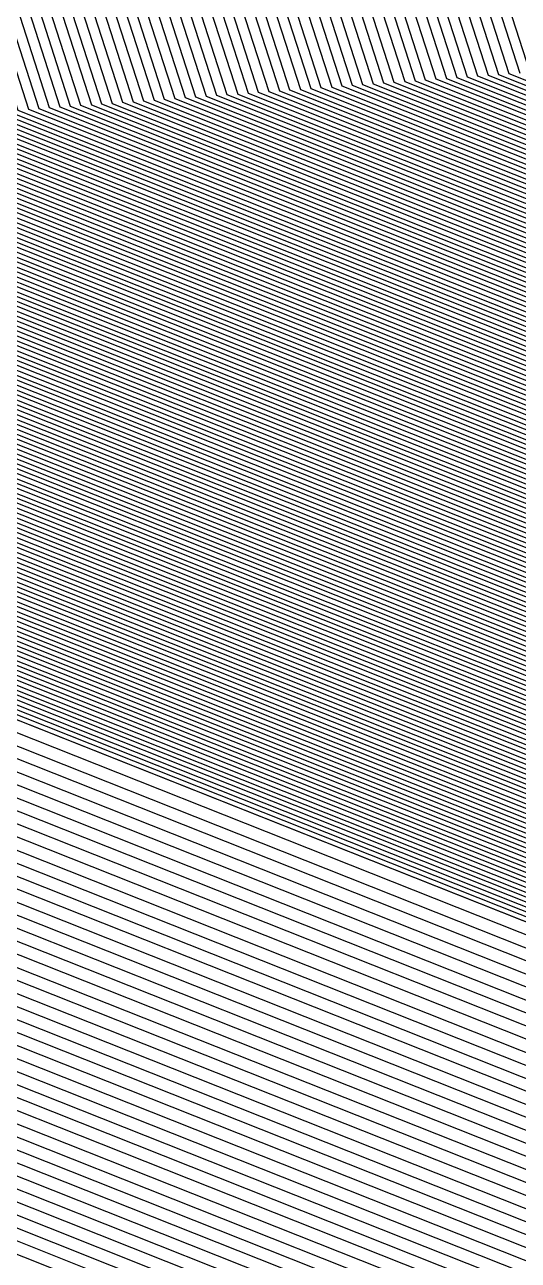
# Model space of a CAD drawing. Extents: x 7084 to 11035, y 13750 to 16729.
# Drawn here: x 8248.1 to 8299.4, y 14582.4 to 14710.9 of the extents above; entities that cross this region are included whole.
import ezdxf

# ---------------------------------------------------------------- set-up
doc = ezdxf.new("R2010")
doc.units = 0
doc.layers.add('Default', color=7, linetype='Continuous')

msp = doc.modelspace()

# ---------------------------------------------------------------- linework, layer by layer
at = {"layer": 'Default'}
for points in [[(8647.72, 14425.51), (8113.05, 14637.7), (8083.77, 14646.54), (7599.81, 14286.73), (7577.5, 14292.77), (7476.1, 14454.23), (7448.21, 14479.8), (7462.04, 14756.57), (7481.56, 14794.69), (7559.92, 14969.98), (7569.21, 14991.37), (7702.88, 15148.2), (7854.98, 15309.66), (7868.81, 15471.11), (7873.92, 15498.54), (7874.85, 15501.33), (7962.42, 15847.29), (7968.47, 15886.34), (7984.27, 15886.81), (8200.9, 16089.78)], [(7970.67, 15884.48), (7965.08, 15848.35), (7876.96, 15500.22), (7876.1, 15497.64), (7871.37, 15472.27), (7857.46, 15309.81), (7704.4, 15147.35), (7569.9, 14989.53), (7561.3, 14969.75), (7482.46, 14793.36), (7464.4, 14758.1), (7450.49, 14479.6), (7476.28, 14455.95), (7578.32, 14293.49), (7598.95, 14287.89), (8085.94, 14649.95), (8113.03, 14641.78), (8651.03, 14428.26)], [(7996.1, 15860.71), (7901.59, 15487.36), (7901.55, 15487.22), (7901.29, 15485.84), (7886.37, 15311.61), (7722.23, 15137.38), (7577.98, 14968.12), (7577.51, 14967.06), (7492.95, 14777.89), (7491.98, 14775.98), (7477.05, 14477.3), (7478.45, 14476.02), (7587.88, 14301.79), (7588.99, 14301.48), (8111.27, 14689.77), (8112.74, 14689.33), (8689.73, 14460.34)], [(8686.41, 14457.59), (8112.76, 14685.26), (8109.1, 14686.36), (7589.85, 14300.32), (7587.06, 14301.08), (7478.26, 14474.3), (7474.78, 14477.5), (7489.61, 14774.45), (7492.05, 14779.22), (7576.12, 14967.29), (7577.28, 14969.96), (7720.7, 15138.23), (7883.89, 15311.46), (7898.73, 15484.68), (7899.37, 15488.11), (7899.48, 15488.46), (7993.44, 15859.65)], [(7994.33, 15860), (7900.19, 15488.09), (7900.09, 15487.81), (7899.58, 15485.07), (7884.72, 15311.51), (7721.21, 15137.95), (7577.52, 14969.35), (7576.59, 14967.21), (7492.35, 14778.77), (7490.4, 14774.96), (7475.54, 14477.43), (7478.32, 14474.87), (7587.33, 14301.31), (7589.56, 14300.71), (8109.83, 14687.5), (8112.75, 14686.62), (8687.52, 14458.51)], [(8684.2, 14455.76), (8112.78, 14682.54), (8107.65, 14684.09), (7590.42, 14299.54), (7586.51, 14300.6), (7478.14, 14473.15), (7473.26, 14477.63), (7488.04, 14773.43), (7491.45, 14780.1), (7575.2, 14967.44), (7576.82, 14971.18), (7719.68, 15138.8), (7882.24, 15311.35), (7897.02, 15483.91), (7897.91, 15488.71), (7898.08, 15489.19), (7991.67, 15858.95)], [(7992.56, 15859.3), (7898.78, 15488.83), (7898.64, 15488.41), (7897.87, 15484.29), (7883.07, 15311.41), (7720.19, 15138.52), (7577.05, 14970.57), (7575.66, 14967.36), (7491.75, 14779.66), (7488.83, 14773.94), (7474.02, 14477.56), (7478.2, 14473.73), (7586.79, 14300.84), (7590.13, 14299.93), (8108.38, 14685.22), (8112.77, 14683.9), (8685.31, 14456.67)], [(7987.24, 15857.18), (7894.56, 15491.03), (7894.28, 15490.2), (7892.74, 15481.97), (7878.11, 15311.1), (7717.13, 15140.23), (7575.67, 14974.24), (7572.88, 14967.83), (7489.95, 14782.31), (7484.1, 14770.87), (7469.46, 14477.96), (7477.83, 14470.28), (7585.15, 14299.42), (7591.84, 14297.6), (8104.04, 14678.4), (8112.82, 14675.75), (8678.67, 14451.17)], [(7988.13, 15857.53), (7895.26, 15490.66), (7895, 15489.9), (7893.6, 15482.35), (7878.94, 15311.15), (7717.64, 15139.94), (7575.9, 14973.63), (7573.34, 14967.75), (7490.25, 14781.87), (7484.89, 14771.38), (7470.22, 14477.89), (7477.89, 14470.86), (7585.42, 14299.65), (7591.55, 14297.99), (8104.76, 14679.53), (8112.81, 14677.1), (8679.78, 14452.09)], [(7989.01, 15857.89), (7895.96, 15490.3), (7895.73, 15489.6), (7894.45, 15482.74), (7879.76, 15311.2), (7718.15, 15139.66), (7576.13, 14973.02), (7573.81, 14967.67), (7490.55, 14781.43), (7485.67, 14771.9), (7470.98, 14477.82), (7477.95, 14471.43), (7585.69, 14299.89), (7591.27, 14298.38), (8105.48, 14680.67), (8112.8, 14678.46), (8680.89, 14453.01)], [(8675.36, 14448.43), (8112.84, 14671.67), (8101.86, 14674.98), (7592.69, 14296.44), (7584.33, 14298.7), (7477.64, 14468.56), (7467.19, 14478.15), (7481.74, 14769.34), (7489.05, 14783.64), (7571.49, 14968.06), (7574.98, 14976.08), (7715.61, 15141.08), (7875.63, 15310.94), (7890.18, 15480.8), (7892.1, 15491.09), (7892.44, 15492.13), (7984.58, 15856.12)], [(7985.47, 15856.47), (7893.15, 15491.77), (7892.82, 15490.79), (7891.03, 15481.19), (7876.46, 15310.99), (7716.12, 15140.8), (7575.21, 14975.46), (7571.96, 14967.98), (7489.35, 14783.19), (7482.52, 14769.85), (7467.95, 14478.09), (7477.71, 14469.14), (7584.6, 14298.94), (7592.41, 14296.83), (8102.59, 14676.12), (8112.84, 14673.03), (8676.46, 14449.34)], [(7981.04, 15854.71), (7889.63, 15493.61), (7889.19, 15492.28), (7886.76, 15479.25), (7872.33, 15310.74), (7713.57, 15142.22), (7574.05, 14978.52), (7569.64, 14968.36), (7487.86, 14785.41), (7478.58, 14767.3), (7464.15, 14478.42), (7477.4, 14466.27), (7583.23, 14297.75), (7593.83, 14294.88), (8098.97, 14670.43), (8112.88, 14666.23), (8670.93, 14444.76)], [(8672.04, 14445.68), (8112.87, 14667.59), (8099.69, 14671.57), (7593.55, 14295.27), (7583.51, 14297.99), (7477.46, 14466.84), (7464.91, 14478.35), (7479.37, 14767.81), (7488.16, 14784.96), (7570.1, 14968.29), (7574.29, 14977.91), (7714.08, 15141.94), (7873.15, 15310.79), (7887.61, 15479.64), (7889.91, 15491.98), (7890.33, 15493.24), (7981.92, 15855.06)], [(8665.41, 14440.18), (8112.92, 14659.44), (8095.35, 14664.74), (7595.25, 14292.94), (7581.87, 14296.57), (7477.09, 14463.4), (7460.36, 14478.74), (7474.64, 14764.74), (7486.36, 14787.62), (7567.32, 14968.75), (7572.9, 14981.58), (7711.02, 15143.65), (7868.2, 15310.48), (7882.49, 15477.31), (7885.55, 15493.77), (7886.11, 15495.44), (7976.6, 15852.94)], [(7977.49, 15853.3), (7886.81, 15495.08), (7886.28, 15493.47), (7883.34, 15477.7), (7869.02, 15310.53), (7711.53, 15143.36), (7573.13, 14980.97), (7567.79, 14968.67), (7486.66, 14787.17), (7475.43, 14765.25), (7461.12, 14478.68), (7477.15, 14463.98), (7582.14, 14296.81), (7594.97, 14293.33), (8096.07, 14665.88), (8112.91, 14660.8), (8666.51, 14441.09)], [(7978.38, 15853.65), (7887.52, 15494.71), (7887.01, 15493.17), (7884.19, 15478.09), (7869.85, 15310.58), (7712.04, 15143.08), (7573.36, 14980.36), (7568.25, 14968.59), (7486.96, 14786.73), (7476.22, 14765.76), (7461.87, 14478.61), (7477.21, 14464.55), (7582.42, 14297.04), (7594.68, 14293.72), (8096.8, 14667.02), (8112.9, 14662.16), (8667.62, 14442.01)], [(7979.26, 15854), (7888.22, 15494.34), (7887.73, 15492.88), (7885.05, 15478.48), (7870.67, 15310.63), (7712.55, 15142.79), (7573.59, 14979.75), (7568.71, 14968.52), (7487.26, 14786.29), (7477.01, 14766.28), (7462.63, 14478.55), (7477.27, 14465.12), (7582.69, 14297.28), (7594.4, 14294.11), (8097.52, 14668.15), (8112.89, 14663.52), (8668.72, 14442.93)], [(7973.95, 15851.88), (7884, 15496.55), (7883.37, 15494.66), (7879.92, 15476.15), (7865.72, 15310.32), (7709.5, 15144.5), (7572.21, 14983.42), (7565.94, 14968.98), (7485.46, 14788.94), (7472.28, 14763.21), (7458.08, 14478.94), (7476.9, 14461.68), (7581.05, 14295.86), (7596.11, 14291.78), (8093.18, 14661.33), (8112.94, 14655.37), (8662.09, 14437.43)], [(7974.83, 15852.24), (7884.7, 15496.18), (7884.1, 15494.37), (7880.78, 15476.54), (7866.54, 15310.38), (7710, 15144.22), (7572.44, 14982.8), (7566.4, 14968.9), (7485.76, 14788.5), (7473.07, 14763.72), (7458.84, 14478.88), (7476.96, 14462.25), (7581.32, 14296.09), (7595.82, 14292.17), (8093.9, 14662.47), (8112.93, 14656.72), (8663.19, 14438.34)], [(8664.3, 14439.26), (8112.93, 14658.08), (8094.63, 14663.6), (7595.54, 14292.55), (7581.6, 14296.33), (7477.02, 14462.83), (7459.6, 14478.81), (7473.86, 14764.23), (7486.06, 14788.06), (7566.86, 14968.83), (7572.67, 14982.19), (7710.51, 15143.93), (7867.37, 15310.43), (7881.63, 15476.92), (7884.83, 15494.07), (7885.41, 15495.81), (7975.72, 15852.59)], [(8659.88, 14435.59), (8112.96, 14652.65), (8091.73, 14659.05), (7596.68, 14291), (7580.5, 14295.38), (7476.78, 14460.53), (7456.56, 14479.07), (7470.71, 14762.19), (7484.86, 14789.83), (7565.01, 14969.13), (7571.75, 14984.64), (7708.48, 15145.07), (7864.07, 15310.22), (7878.21, 15475.37), (7881.92, 15495.26), (7882.59, 15497.28), (7972.17, 15851.18)], [(7966.85, 15849.06), (7878.37, 15499.49), (7877.55, 15497.05), (7873.08, 15473.05), (7859.11, 15309.91), (7705.42, 15146.78), (7570.36, 14988.31), (7562.23, 14969.6), (7483.06, 14792.48), (7465.98, 14759.12), (7452.01, 14479.47), (7476.41, 14457.09), (7578.86, 14293.96), (7598.38, 14288.67), (8087.39, 14652.22), (8113.01, 14644.5), (8653.24, 14430.09)], [(7968.63, 15849.76), (7879.78, 15498.75), (7879.01, 15496.45), (7874.79, 15473.82), (7860.76, 15310.02), (7706.44, 15146.21), (7570.82, 14987.09), (7563.16, 14969.44), (7483.66, 14791.6), (7467.55, 14760.14), (7453.53, 14479.34), (7476.53, 14458.24), (7579.41, 14294.43), (7597.81, 14289.45), (8088.84, 14654.5), (8112.99, 14647.21), (8655.46, 14431.93)], [(7969.51, 15850.12), (7880.48, 15498.38), (7879.74, 15496.15), (7875.65, 15474.21), (7861.59, 15310.07), (7706.95, 15145.93), (7571.06, 14986.47), (7563.62, 14969.36), (7483.96, 14791.15), (7468.34, 14760.66), (7454.28, 14479.27), (7476.59, 14458.81), (7579.68, 14294.67), (7597.53, 14289.84), (8089.56, 14655.64), (8112.98, 14648.57), (8656.56, 14432.84)], [(7964.2, 15848), (7876.26, 15500.59), (7875.37, 15497.94), (7870.52, 15471.88), (7856.63, 15309.76), (7703.89, 15147.63), (7569.67, 14990.14), (7560.84, 14969.83), (7482.16, 14793.81), (7463.62, 14757.59), (7449.73, 14479.66), (7476.22, 14455.37), (7578.05, 14293.25), (7599.24, 14287.51), (8085.22, 14648.81), (8113.03, 14640.42), (8649.93, 14427.34)], [(7965.97, 15848.7), (7877.66, 15499.86), (7876.83, 15497.34), (7872.23, 15472.66), (7858.28, 15309.86), (7704.91, 15147.07), (7570.13, 14988.92), (7561.77, 14969.67), (7482.76, 14792.92), (7465.19, 14758.61), (7451.25, 14479.53), (7476.34, 14456.52), (7578.59, 14293.72), (7598.67, 14288.28), (8086.67, 14651.09), (8113.02, 14643.14), (8652.14, 14429.18)], [(7961.54, 15846.94), (7874.15, 15501.69), (7873.19, 15498.83), (7867.95, 15470.72), (7854.15, 15309.6), (7702.37, 15148.49), (7568.98, 14991.98), (7559.45, 14970.06), (7481.26, 14795.13), (7461.25, 14756.06), (7447.45, 14479.86), (7476.03, 14453.65), (7577.23, 14292.54), (7600.09, 14286.34), (8083.05, 14645.4), (8113.06, 14636.34), (8646.61, 14424.59)], [(7963.31, 15847.65), (7875.55, 15500.96), (7874.65, 15498.24), (7869.66, 15471.49), (7855.81, 15309.71), (7703.39, 15147.92), (7569.44, 14990.75), (7560.38, 14969.9), (7481.86, 14794.25), (7462.83, 14757.08), (7448.97, 14479.73), (7476.16, 14454.8), (7577.77, 14293.01), (7599.52, 14287.12), (8084.5, 14647.67), (8113.04, 14639.06), (8648.82, 14426.43)], [(8691.22, 14463.49), (8114.89, 14692.21), (8114.78, 14692.57), (8114.98, 14693.27), (8114.9, 14694.03), (7891.33, 15310.59), (7891.38, 15311.17), (8328.59, 15539.89), (8394.16, 15535.97), (8394.49, 15536.64), (8572.81, 15564.07)], [(8690.13, 14465.45), (8118.15, 14692.45), (8117.86, 14693.34), (8118.38, 14695.1), (8118.18, 14696.99), (7896.29, 15308.91), (7896.41, 15310.35), (8330.32, 15537.35), (8395.41, 15533.46), (8396.21, 15535.12), (8573.19, 15562.35)], [(8573.31, 15561.78), (8396.78, 15534.62), (8395.82, 15532.62), (8330.9, 15536.5), (7898.08, 15310.07), (7897.95, 15308.35), (8119.27, 14697.98), (8119.51, 14695.7), (8118.89, 14693.6), (8119.24, 14692.53), (8689.77, 14466.11)], [(8689.41, 14466.76), (8120.32, 14692.61), (8119.92, 14693.86), (8120.65, 14696.31), (8120.37, 14698.97), (7899.6, 15307.79), (7899.76, 15309.8), (8331.48, 15535.65), (8396.23, 15531.78), (8397.36, 15534.11), (8573.44, 15561.2)], [(8689.05, 14467.42), (8121.41, 14692.69), (8120.95, 14694.12), (8121.78, 14696.92), (8121.46, 14699.96), (7901.25, 15307.23), (7901.44, 15309.52), (8332.06, 15534.8), (8396.65, 15530.94), (8397.93, 15533.61), (8573.56, 15560.63)], [(8687.96, 14469.38), (8124.67, 14692.94), (8124.04, 14694.9), (8125.18, 14698.75), (8124.73, 14702.92), (7906.21, 15305.54), (7906.47, 15308.7), (8333.79, 15532.26), (8397.89, 15528.43), (8399.66, 15532.09), (8573.94, 15558.9)], [(8574.07, 15558.33), (8400.23, 15531.59), (8398.3, 15527.59), (8334.37, 15531.41), (7908.14, 15308.43), (7907.87, 15304.98), (8125.83, 14703.91), (8126.31, 14699.36), (8125.07, 14695.15), (8125.76, 14693.02), (8687.6, 14470.04)], [(8687.24, 14470.69), (8126.84, 14693.1), (8126.1, 14695.41), (8127.44, 14699.97), (8126.92, 14704.9), (7909.52, 15304.42), (7909.82, 15308.16), (8334.95, 15530.56), (8398.71, 15526.75), (8400.81, 15531.08), (8574.2, 15557.76)], [(8686.88, 14471.35), (8127.93, 14693.18), (8127.13, 14695.67), (8128.57, 14700.58), (8128.01, 14705.88), (7911.18, 15303.86), (7911.5, 15307.88), (8335.53, 15529.71), (8399.13, 15525.91), (8401.38, 15530.57), (8574.32, 15557.18)], [(8688.33, 14468.73), (8123.58, 14692.86), (8123.01, 14694.64), (8124.04, 14698.14), (8123.64, 14701.93), (7904.56, 15306.1), (7904.79, 15308.98), (8333.21, 15533.11), (8397.47, 15529.27), (8399.08, 15532.6)], [(8686.16, 14472.66), (8130.1, 14693.34), (8129.18, 14696.19), (8130.84, 14701.79), (8130.19, 14707.86), (7914.48, 15302.74), (7914.85, 15307.33), (8336.68, 15528.01), (8399.95, 15524.23), (8402.53, 15529.56)], [(8685.79, 14473.31), (8131.19, 14693.42), (8130.21, 14696.45), (8131.97, 14702.4), (8131.29, 14708.85), (7916.14, 15302.18), (7916.53, 15307.06), (8337.26, 15527.17), (8400.37, 15523.39), (8403.1, 15529.06)], [(8686.52, 14472), (8129.02, 14693.26), (8128.15, 14695.93), (8129.71, 14701.19), (8129.1, 14706.87), (7912.83, 15303.3), (7913.17, 15307.61), (8336.11, 15528.86), (8399.54, 15525.07)], [(8685.43, 14473.97), (8132.28, 14693.5), (8131.24, 14696.71), (8133.1, 14703.01), (8132.38, 14709.84), (7917.79, 15301.62), (7918.21, 15306.79), (8337.84, 15526.32), (8400.78, 15522.56), (8403.68, 15528.55)], [(8685.07, 14474.62), (8133.36, 14693.58), (8132.27, 14696.96), (8134.23, 14703.62), (8133.47, 14710.83), (7919.45, 15301.06), (7919.88, 15306.51), (8338.42, 15525.47), (8401.2, 15521.72), (8404.25, 15528.05)], [(8684.71, 14475.28), (8134.45, 14693.66), (8133.3, 14697.22), (8135.37, 14704.23), (8134.56, 14711.81), (7921.1, 15300.49), (7921.56, 15306.24), (8339, 15524.62), (8401.61, 15520.88), (8404.83, 15527.54)], [(8684.35, 14475.94), (8135.53, 14693.74), (8134.33, 14697.48), (8136.5, 14704.84), (8135.66, 14712.8), (7922.75, 15299.93), (7923.24, 15305.97), (8339.58, 15523.77), (8402.02, 15520.04)], [(8683.99, 14476.59), (8136.62, 14693.82), (8135.36, 14697.74), (8137.63, 14705.45), (8136.75, 14713.79), (7924.41, 15299.37), (7924.91, 15305.69), (8340.15, 15522.92), (8402.44, 15519.2)], [(8683.62, 14477.25), (8137.71, 14693.9), (8136.39, 14698), (8138.76, 14706.06), (8137.84, 14714.78), (7926.06, 15298.81), (7926.59, 15305.42), (8340.73, 15522.08), (8402.85, 15518.36)], [(8403.26, 15517.52), (8341.31, 15521.23), (7928.27, 15305.14), (7927.72, 15298.25), (8138.93, 14715.77), (8139.9, 14706.67), (8137.42, 14698.26), (8138.79, 14693.98), (8683.26, 14477.9)], [(8682.9, 14478.56), (8139.88, 14694.07), (8138.44, 14698.52), (8141.03, 14707.28), (8140.02, 14716.75), (7929.37, 15297.69), (7929.94, 15304.87), (8341.89, 15520.38), (8403.68, 15516.69)], [(8682.54, 14479.21), (8140.97, 14694.15), (8139.47, 14698.78), (8142.16, 14707.89), (8141.12, 14717.74), (7931.02, 15297.13), (7931.62, 15304.6), (8342.47, 15519.53), (8404.09, 15515.85)], [(8682.18, 14479.87), (8142.05, 14694.23), (8140.5, 14699.03), (8143.29, 14708.49), (8142.21, 14718.73), (7932.68, 15296.57), (7933.3, 15304.32), (8343.05, 15518.68), (8404.5, 15515.01)], [(8681.82, 14480.52), (8143.14, 14694.31), (8141.53, 14699.29), (8144.43, 14709.1), (8143.3, 14719.72), (7934.33, 15296.01), (7934.97, 15304.05), (8343.63, 15517.83), (8404.92, 15514.17)], [(8681.09, 14481.83), (8145.31, 14694.47), (8143.59, 14699.81), (8146.69, 14710.32), (8145.48, 14721.7), (7937.64, 15294.88), (7938.33, 15303.5), (8344.78, 15516.14), (8405.74, 15512.49)], [(8680.73, 14482.49), (8146.4, 14694.55), (8144.62, 14700.07), (8147.82, 14710.93), (8146.58, 14722.68), (7939.29, 15294.32), (7940, 15303.23), (8345.36, 15515.29), (8406.16, 15511.65)], [(8406.57, 15510.81), (8345.94, 15514.44), (7941.68, 15302.95), (7940.95, 15293.76), (8147.67, 14723.67), (8148.96, 14711.54), (8145.65, 14700.33), (8147.48, 14694.63), (8680.37, 14483.14)], [(8406.99, 15509.98), (8346.52, 15513.59), (7943.36, 15302.68), (7942.6, 15293.2), (8148.76, 14724.66), (8150.09, 14712.15), (8146.68, 14700.59), (8148.57, 14694.71), (8680.01, 14483.8)], [(8679.65, 14484.45), (8149.66, 14694.79), (8147.7, 14700.84), (8151.22, 14712.76), (8149.85, 14725.65), (7944.25, 15292.64), (7945.04, 15302.41), (8347.1, 15512.74), (8407.4, 15509.14)], [(8679.28, 14485.11), (8150.74, 14694.87), (8148.73, 14701.1), (8152.35, 14713.37), (8150.95, 14726.64), (7945.91, 15292.08), (7946.71, 15302.13), (8347.67, 15511.89), (8407.81, 15508.3)], [(8408.23, 15507.46), (8348.25, 15511.04), (7948.39, 15301.86), (7947.56, 15291.52), (8152.04, 14727.62), (8153.48, 14713.98), (8149.76, 14701.36), (8151.83, 14694.95), (8678.92, 14485.76)], [(8678.2, 14487.08), (8154, 14695.11), (8151.82, 14701.88), (8155.75, 14715.19), (8154.22, 14729.6), (7950.87, 15290.4), (7951.74, 15301.31), (8349.41, 15509.35), (8409.05, 15505.78)], [(8677.84, 14487.73), (8155.09, 14695.19), (8152.85, 14702.14), (8156.88, 14715.8), (8155.31, 14730.59), (7952.52, 15289.84), (7953.42, 15301.04), (8349.99, 15508.5), (8409.47, 15504.94)], [(8677.48, 14488.39), (8156.18, 14695.27), (8153.88, 14702.4), (8158.01, 14716.41), (8156.41, 14731.58), (7954.18, 15289.27), (7955.1, 15300.76), (8350.57, 15507.65), (8409.88, 15504.11)], [(8677.11, 14489.04), (8157.26, 14695.35), (8154.91, 14702.66), (8159.15, 14717.02), (8157.5, 14732.56), (7955.83, 15288.71), (7956.77, 15300.49), (8351.14, 15506.8), (8410.29, 15503.27)], [(8676.39, 14490.35), (8159.44, 14695.52), (8156.97, 14703.17), (8161.41, 14718.24), (8159.68, 14734.54), (7959.14, 15287.59), (7960.13, 15299.94), (8352.3, 15505.11), (8411.12, 15501.59)], [(8676.03, 14491.01), (8160.52, 14695.6), (8157.99, 14703.43), (8162.54, 14718.85), (8160.77, 14735.53), (7960.79, 15287.03), (7961.8, 15299.67), (8352.88, 15504.26), (8411.53, 15500.75)], [(8675.67, 14491.66), (8161.61, 14695.68), (8159.02, 14703.69), (8163.68, 14719.46), (8161.87, 14736.52), (7962.45, 15286.47), (7963.48, 15299.39), (8353.46, 15503.41), (8411.95, 15499.91)], [(8412.36, 15499.07), (8354.04, 15502.56), (7965.16, 15299.12), (7964.1, 15285.91), (8162.96, 14737.51), (8164.81, 14720.07), (8160.05, 14703.95), (8162.69, 14695.76), (8675.31, 14492.32)], [(8674.94, 14492.97), (8163.78, 14695.84), (8161.08, 14704.21), (8165.94, 14720.68), (8164.05, 14738.49), (7965.75, 15285.35), (7966.83, 15298.85), (8354.61, 15501.71), (8412.78, 15498.24)], [(8674.58, 14493.63), (8164.87, 14695.92), (8162.11, 14704.47), (8167.07, 14721.28), (8165.14, 14739.48), (7967.41, 15284.79), (7968.51, 15298.57), (8355.19, 15500.86), (8413.19, 15497.4)], [(8413.6, 15496.56), (8355.77, 15500.01), (7970.19, 15298.3), (7969.06, 15284.23), (8166.24, 14740.47), (8168.21, 14721.89), (8163.14, 14704.72), (8165.95, 14696), (8674.22, 14494.28)], [(8673.86, 14494.94), (8167.04, 14696.08), (8164.17, 14704.98), (8169.34, 14722.5), (8167.33, 14741.46), (7970.72, 15283.66), (7971.87, 15298.02), (8356.35, 15499.17), (8414.02, 15495.72)], [(8673.5, 14495.59), (8168.13, 14696.16), (8165.2, 14705.24), (8170.47, 14723.11), (8168.42, 14742.45), (7972.37, 15283.1), (7973.54, 15297.75), (8356.93, 15498.32), (8414.43, 15494.88)], [(8673.14, 14496.25), (8169.21, 14696.24), (8166.23, 14705.5), (8171.6, 14723.72), (8169.51, 14743.43), (7974.02, 15282.54), (7975.22, 15297.48), (8357.51, 15497.47), (8414.84, 15494.04)], [(7880.46, 15495.86), (7876.5, 15474.6), (7862.41, 15310.12), (7707.46, 15145.64), (7571.29, 14985.86), (7564.08, 14969.29), (7484.26, 14790.71), (7469.13, 14761.17), (7455.04, 14479.2), (7476.65, 14459.39), (7579.96, 14294.91), (7597.25, 14290.22), (8090.28, 14656.78), (8112.98, 14649.93), (8657.67, 14433.76)], [(8672.77, 14496.9), (8170.3, 14696.32), (8167.25, 14705.76), (8172.73, 14724.33), (8170.6, 14744.42), (7975.68, 15281.98), (7976.9, 15297.2), (8358.08, 15496.62), (8415.26, 15493.2)], [(8415.67, 15492.36), (8358.66, 15495.77), (7978.57, 15296.93), (7977.33, 15281.42), (8171.7, 14745.41), (8173.87, 14724.94), (8168.28, 14706.02), (8171.39, 14696.4), (8672.41, 14497.56)], [(8672.05, 14498.22), (8172.47, 14696.48), (8169.31, 14706.28), (8175, 14725.55), (8172.79, 14746.4), (7978.99, 15280.86), (7980.25, 15296.66), (8359.24, 15494.92), (8416.08, 15491.53)], [(8671.33, 14499.53), (8174.64, 14696.64), (8171.37, 14706.79), (8177.26, 14726.77), (8174.97, 14748.38), (7982.29, 15279.74), (7983.6, 15296.11), (8360.4, 15493.23), (8416.91, 15489.85)], [(8670.97, 14500.18), (8175.73, 14696.72), (8172.4, 14707.05), (8178.4, 14727.38), (8176.06, 14749.36), (7983.95, 15279.18), (7985.28, 15295.83), (8360.98, 15492.38), (8417.33, 15489.01)], [(8417.74, 15488.17), (8361.55, 15491.53), (7986.96, 15295.56), (7985.6, 15278.62), (8177.16, 14750.35), (8179.53, 14727.98), (8173.43, 14707.31), (8176.82, 14696.81), (8670.6, 14500.84)], [(8670.24, 14501.49), (8177.9, 14696.89), (8174.46, 14707.57), (8180.66, 14728.59), (8178.25, 14751.34), (7987.26, 15278.05), (7988.63, 15295.29), (8362.13, 15490.68), (8418.15, 15487.33)], [(8669.88, 14502.15), (8178.99, 14696.97), (8175.49, 14707.83), (8181.79, 14729.2), (8179.34, 14752.33), (7988.91, 15277.49), (7990.31, 15295.01), (8362.71, 15489.83), (8418.57, 15486.49)], [(8669.52, 14502.8), (8180.08, 14697.05), (8176.52, 14708.09), (8182.93, 14729.81), (8180.43, 14753.32), (7990.56, 15276.93), (7991.99, 15294.74), (8363.29, 15488.98), (8418.98, 15485.66)], [(8669.16, 14503.46), (8181.16, 14697.13), (8177.54, 14708.35), (8184.06, 14730.42), (8181.53, 14754.3), (7992.22, 15276.37), (7993.66, 15294.47), (8363.87, 15488.14), (8419.39, 15484.82)], [(8668.8, 14504.11), (8182.25, 14697.21), (8178.57, 14708.6), (8185.19, 14731.03), (8182.62, 14755.29), (7993.87, 15275.81), (7995.34, 15294.19), (8364.45, 15487.29)], [(8420.22, 15483.14), (8365.02, 15486.44), (7997.02, 15293.92), (7995.52, 15275.25), (8183.71, 14756.28), (8186.32, 14731.64), (8179.6, 14708.86), (8183.34, 14697.29), (8668.43, 14504.77)], [(8668.07, 14505.42), (8184.42, 14697.37), (8180.63, 14709.12), (8187.46, 14732.25), (8184.8, 14757.27), (7997.18, 15274.69), (7998.7, 15293.64), (8365.6, 15485.59), (8420.63, 15482.3)], [(8421.05, 15481.46), (8366.18, 15484.74), (8000.37, 15293.37), (7998.83, 15274.13), (8185.89, 14758.26), (8188.59, 14732.86), (8181.66, 14709.38), (8185.51, 14697.45), (8667.71, 14506.08)], [(8667.35, 14506.73), (8186.6, 14697.53), (8182.69, 14709.64), (8189.72, 14733.47), (8186.99, 14759.25), (8000.49, 15273.57), (8002.05, 15293.1), (8366.76, 15483.89), (8421.46, 15480.62)], [(8666.99, 14507.39), (8187.68, 14697.61), (8183.72, 14709.9), (8190.85, 14734.07), (8188.08, 14760.23), (8002.14, 15273.01), (8003.73, 15292.82), (8367.34, 15483.04), (8421.87, 15479.79)], [(8422.29, 15478.95), (8367.92, 15482.2), (8005.4, 15292.55), (8003.79, 15272.44), (8189.17, 14761.22), (8191.98, 14734.68), (8184.75, 14710.16), (8188.77, 14697.69), (8666.63, 14508.04)], [(8666.26, 14508.7), (8189.85, 14697.77), (8185.78, 14710.42), (8193.12, 14735.29), (8190.26, 14762.21), (8005.45, 15271.88), (8007.08, 15292.28), (8368.49, 15481.35)], [(8665.54, 14510.01), (8192.03, 14697.93), (8187.83, 14710.93), (8195.38, 14736.51), (8192.45, 14764.19), (8008.76, 15270.76), (8010.43, 15291.73), (8369.65, 15479.65), (8423.53, 15476.43)], [(8665.18, 14510.67), (8193.11, 14698.01), (8188.86, 14711.19), (8196.51, 14737.12), (8193.54, 14765.17), (8010.41, 15270.2), (8012.11, 15291.45), (8370.23, 15478.8), (8423.94, 15475.59)], [(8664.46, 14511.98), (8195.29, 14698.18), (8190.92, 14711.71), (8198.78, 14738.34), (8195.72, 14767.15), (8013.72, 15269.08), (8015.46, 15290.91), (8371.39, 15477.11), (8424.77, 15473.91)], [(8425.6, 15472.24), (8372.54, 15475.41), (8018.82, 15290.36), (8017.03, 15267.96), (8197.91, 14769.13), (8201.04, 14739.56), (8192.98, 14712.23), (8197.46, 14698.34), (8663.73, 14513.29)], [(8663.37, 14513.94), (8198.55, 14698.42), (8194.01, 14712.48), (8202.18, 14740.17), (8199, 14770.11), (8018.68, 15267.4), (8020.49, 15290.08), (8373.12, 15474.56), (8426.01, 15471.4)], [(8663.01, 14514.6), (8199.63, 14698.5), (8195.04, 14712.74), (8203.31, 14740.77), (8200.09, 14771.1), (8020.33, 15266.83), (8022.17, 15289.81), (8373.7, 15473.71), (8426.42, 15470.56)], [(8662.65, 14515.25), (8200.72, 14698.58), (8196.07, 14713), (8204.44, 14741.38), (8201.18, 14772.09), (8021.99, 15266.27), (8023.85, 15289.54), (8374.28, 15472.86), (8426.84, 15469.72)], [(8662.29, 14515.91), (8201.8, 14698.66), (8197.09, 14713.26), (8205.57, 14741.99), (8202.28, 14773.08), (8023.64, 15265.71), (8025.52, 15289.26), (8374.86, 15472.01), (8427.25, 15468.88)], [(8661.92, 14516.56), (8202.89, 14698.74), (8198.12, 14713.52), (8206.71, 14742.6), (8203.37, 14774.07), (8025.29, 15265.15), (8027.2, 15288.99), (8375.43, 15471.17), (8427.66, 15468.04)], [(8661.2, 14517.87), (8205.06, 14698.9), (8200.18, 14714.04), (8208.97, 14743.82), (8205.55, 14776.04), (8028.6, 15264.03), (8030.56, 15288.44), (8376.59, 15469.47), (8428.49, 15466.37)], [(8660.84, 14518.53), (8206.15, 14698.98), (8201.21, 14714.29), (8210.1, 14744.43), (8206.64, 14777.03), (8030.26, 15263.47), (8032.23, 15288.17), (8377.17, 15468.62), (8428.91, 15465.53)], [(8660.12, 14519.84), (8208.32, 14699.14), (8203.27, 14714.81), (8212.37, 14745.65), (8208.83, 14779.01), (8033.56, 15262.35), (8035.59, 15287.62), (8378.33, 15466.92), (8429.73, 15463.85)], [(8430.15, 15463.01), (8378.9, 15466.08), (8037.26, 15287.35), (8035.22, 15261.79), (8209.92, 14780), (8213.5, 14746.26), (8204.3, 14715.07), (8209.41, 14699.22), (8659.75, 14520.49)], [(8659.39, 14521.15), (8210.5, 14699.3), (8205.33, 14715.33), (8214.63, 14746.86), (8211.01, 14780.98), (8036.87, 15261.22), (8038.94, 15287.07), (8379.48, 15465.23), (8430.56, 15462.17)], [(8659.03, 14521.81), (8211.58, 14699.38), (8206.36, 14715.59), (8215.76, 14747.47), (8212.11, 14781.97), (8038.53, 15260.66), (8040.62, 15286.8), (8380.06, 15464.38), (8430.97, 15461.34)], [(8431.39, 15460.5), (8380.64, 15463.53), (8042.29, 15286.53), (8040.18, 15260.1), (8213.2, 14782.96), (8216.9, 14748.08), (8207.38, 14715.85), (8212.67, 14699.46), (8658.67, 14522.46)], [(8658.31, 14523.12), (8213.76, 14699.55), (8208.41, 14716.11), (8218.03, 14748.69), (8214.29, 14783.95), (8041.83, 15259.54), (8043.97, 15286.25), (8381.22, 15462.68), (8431.8, 15459.66)], [(8657.58, 14524.43), (8215.93, 14699.71), (8210.47, 14716.62), (8220.29, 14749.91), (8216.47, 14785.93), (8045.14, 15258.42), (8047.32, 15285.7), (8382.37, 15460.98), (8432.63, 15457.98)], [(8657.22, 14525.08), (8217.01, 14699.79), (8211.5, 14716.88), (8221.43, 14750.52), (8217.57, 14786.91), (8046.8, 15257.86), (8049, 15285.43), (8382.95, 15460.14), (8433.04, 15457.14)], [(8656.86, 14525.74), (8218.1, 14699.87), (8212.53, 14717.14), (8222.56, 14751.13), (8218.66, 14787.9), (8048.45, 15257.3), (8050.68, 15285.16), (8383.53, 15459.29), (8433.45, 15456.3)], [(8433.87, 15455.46), (8384.11, 15458.44), (8052.35, 15284.88), (8050.1, 15256.74), (8219.75, 14788.89), (8223.69, 14751.74), (8213.56, 14717.4), (8219.19, 14699.95), (8656.5, 14526.39)], [(8656.14, 14527.05), (8220.27, 14700.03), (8214.59, 14717.66), (8224.82, 14752.35), (8220.84, 14789.88), (8051.76, 15256.18), (8054.03, 15284.61), (8384.69, 15457.59), (8434.28, 15454.63)], [(8655.78, 14527.7), (8221.36, 14700.11), (8215.62, 14717.92), (8225.96, 14752.96), (8221.93, 14790.87), (8053.41, 15255.61), (8055.71, 15284.34), (8385.27, 15456.74), (8434.7, 15453.79)], [(8435.11, 15452.95), (8385.84, 15455.89), (8057.39, 15284.06), (8055.06, 15255.05), (8223.03, 14791.85), (8227.09, 14753.56), (8216.64, 14718.17), (8222.45, 14700.19), (8655.41, 14528.36)], [(8654.69, 14529.67), (8224.62, 14700.35), (8218.7, 14718.69), (8229.35, 14754.78), (8225.21, 14793.83), (8058.37, 15253.93), (8060.74, 15283.51), (8387, 15454.2), (8435.94, 15451.27)], [(8654.33, 14530.32), (8225.71, 14700.43), (8219.73, 14718.95), (8230.48, 14755.39), (8226.3, 14794.82), (8060.03, 15253.37), (8062.42, 15283.24), (8387.58, 15453.35), (8436.35, 15450.43)], [(8653.97, 14530.98), (8226.79, 14700.51), (8220.76, 14719.21), (8231.62, 14756), (8227.4, 14795.81), (8061.68, 15252.81), (8064.09, 15282.97), (8388.16, 15452.5), (8436.76, 15449.59)], [(8437.18, 15448.76), (8388.74, 15451.65), (8065.77, 15282.69), (8063.33, 15252.25), (8228.49, 14796.8), (8232.75, 14756.61), (8221.79, 14719.47), (8227.88, 14700.59), (8653.61, 14531.63)], [(8653.24, 14532.29), (8228.96, 14700.67), (8222.82, 14719.73), (8233.88, 14757.22), (8229.58, 14797.78), (8064.99, 15251.69), (8067.45, 15282.42), (8389.31, 15450.8), (8437.59, 15447.92)], [(8652.88, 14532.95), (8230.05, 14700.75), (8223.85, 14719.99), (8235.01, 14757.83), (8230.67, 14798.77), (8066.64, 15251.13), (8069.12, 15282.14), (8389.89, 15449.95), (8438, 15447.08)], [(8651.8, 14534.91), (8233.31, 14701), (8226.93, 14720.76), (8238.41, 14759.65), (8233.95, 14801.74), (8071.6, 15249.44), (8074.15, 15281.32), (8391.63, 15447.41), (8439.24, 15444.56)], [(8651.44, 14535.57), (8234.4, 14701.08), (8227.96, 14721.02), (8239.54, 14760.26), (8235.04, 14802.72), (8073.26, 15248.88), (8075.83, 15281.05), (8392.21, 15446.56), (8439.66, 15443.72)], [(8651.07, 14536.22), (8235.48, 14701.16), (8228.99, 14721.28), (8240.68, 14760.87), (8236.13, 14803.71), (8074.91, 15248.32), (8077.51, 15280.78), (8392.78, 15445.71), (8440.07, 15442.89)], [(8650.71, 14536.88), (8236.57, 14701.24), (8230.02, 14721.54), (8241.81, 14761.48), (8237.22, 14804.7), (8076.57, 15247.76), (8079.18, 15280.5), (8393.36, 15444.86), (8440.49, 15442.05)], [(8440.9, 15441.21), (8393.94, 15444.01), (8080.86, 15280.23), (8078.22, 15247.2), (8238.32, 14805.69), (8242.94, 14762.09), (8231.05, 14721.8), (8237.66, 14701.32), (8650.35, 14537.53)], [(8649.99, 14538.19), (8238.74, 14701.4), (8232.08, 14722.05), (8244.07, 14762.7), (8239.41, 14806.68), (8079.87, 15246.64), (8082.54, 15279.95), (8394.52, 15443.17), (8441.31, 15440.37)], [(8441.73, 15439.53), (8395.1, 15442.32), (8084.22, 15279.68), (8081.53, 15246.08), (8240.5, 14807.66), (8245.21, 14763.31), (8233.11, 14722.31), (8239.83, 14701.48), (8649.63, 14538.84)], [(8649.27, 14539.5), (8240.92, 14701.56), (8234.14, 14722.57), (8246.34, 14763.92), (8241.59, 14808.65), (8083.18, 15245.52), (8085.89, 15279.41), (8395.68, 15441.47), (8442.14, 15438.69)], [(8396.25, 15440.62), (8087.57, 15279.13), (8084.83, 15244.96), (8242.69, 14809.64), (8247.47, 14764.53), (8235.17, 14722.83), (8242, 14701.64), (8648.9, 14540.15)], [(8648.54, 14540.81), (8243.09, 14701.72), (8236.19, 14723.09), (8248.6, 14765.14), (8243.78, 14810.63), (8086.49, 15244.39), (8089.25, 15278.86), (8396.83, 15439.77), (8442.97, 15437.01)], [(8443.79, 15435.34), (8397.99, 15438.08), (8092.6, 15278.31), (8089.8, 15243.27), (8245.96, 14812.61), (8250.87, 14766.35), (8238.25, 14723.61), (8245.26, 14701.88), (8647.82, 14542.12)], [(8444.21, 15434.5), (8398.57, 15437.23), (8094.28, 15278.04), (8091.45, 15242.71), (8247.05, 14813.59), (8252, 14766.96), (8239.28, 14723.87), (8246.35, 14701.96), (8647.46, 14542.77)], [(8647.1, 14543.43), (8247.43, 14702.04), (8240.31, 14724.12), (8253.13, 14767.57), (8248.15, 14814.58), (8093.1, 15242.15), (8095.95, 15277.76), (8399.15, 15436.38), (8444.62, 15433.66)], [(8646.73, 14544.08), (8248.52, 14702.12), (8241.34, 14724.38), (8254.26, 14768.18), (8249.24, 14815.57), (8094.76, 15241.59), (8097.63, 15277.49), (8399.72, 15435.53), (8445.03, 15432.82)], [(8646.37, 14544.74), (8249.61, 14702.2), (8242.37, 14724.64), (8255.4, 14768.79), (8250.33, 14816.56), (8096.41, 15241.03), (8099.31, 15277.22), (8400.3, 15434.68), (8445.45, 15431.98)], [(8646.01, 14545.4), (8250.69, 14702.29), (8243.4, 14724.9), (8256.53, 14769.4), (8251.42, 14817.55), (8098.07, 15240.47), (8100.98, 15276.94), (8400.88, 15433.83), (8445.86, 15431.14)], [(8645.65, 14546.05), (8251.78, 14702.37), (8244.43, 14725.16), (8257.66, 14770.01), (8252.51, 14818.53), (8099.72, 15239.91), (8102.66, 15276.67), (8401.46, 15432.98), (8446.28, 15430.31)], [(8644.93, 14547.36), (8253.95, 14702.53), (8246.48, 14725.68), (8259.93, 14771.23), (8254.7, 14820.51), (8103.03, 15238.78), (8106.01, 15276.12), (8402.62, 15431.29)], [(8403.19, 15430.44), (8107.69, 15275.85), (8104.68, 15238.22), (8255.79, 14821.5), (8261.06, 14771.84), (8247.51, 14725.93), (8255.04, 14702.61), (8644.56, 14548.02)], [(8643.48, 14549.98), (8258.3, 14702.85), (8250.6, 14726.71), (8264.46, 14773.66), (8259.07, 14824.46), (8109.64, 15236.54), (8112.72, 15275.03), (8404.93, 15427.89)], [(8405.51, 15427.04), (8114.4, 15274.75), (8111.3, 15235.98), (8260.16, 14825.45), (8265.59, 14774.27), (8251.63, 14726.97), (8259.38, 14702.93), (8643.12, 14550.64)], [(8642.76, 14551.29), (8260.47, 14703.01), (8252.66, 14727.23), (8266.72, 14774.88), (8261.25, 14826.44), (8112.95, 15235.42), (8116.08, 15274.48), (8406.09, 15426.2)], [(8406.66, 15425.35), (8117.75, 15274.2), (8114.6, 15234.86), (8262.34, 14827.43), (8267.85, 14775.49), (8253.69, 14727.49), (8261.56, 14703.09), (8642.39, 14551.95)], [(8642.03, 14552.6), (8262.64, 14703.17), (8254.72, 14727.75), (8268.98, 14776.1), (8263.44, 14828.42), (8116.26, 15234.3), (8119.43, 15273.93), (8407.24, 15424.5)], [(8641.31, 14553.91), (8264.82, 14703.33), (8256.77, 14728.26), (8271.25, 14777.32), (8265.62, 14830.39), (8119.57, 15233.17), (8122.78, 15273.38), (8408.4, 15422.8)], [(8640.59, 14555.22), (8266.99, 14703.49), (8258.83, 14728.78), (8273.51, 14778.54), (8267.8, 14832.37), (8122.87, 15232.05), (8126.14, 15272.84), (8409.56, 15421.11)], [(8640.22, 14555.88), (8268.08, 14703.57), (8259.86, 14729.04), (8274.65, 14779.14), (8268.9, 14833.36), (8124.53, 15231.49), (8127.81, 15272.56), (8410.13, 15420.26)], [(8411.29, 15418.56), (8131.17, 15272.01), (8127.84, 15230.37), (8271.08, 14835.33), (8276.91, 14780.36), (8261.92, 14729.56), (8270.25, 14703.74), (8639.5, 14557.19)], [(8411.87, 15417.71), (8132.84, 15271.74), (8129.49, 15229.81), (8272.17, 14836.32), (8278.04, 14780.97), (8262.95, 14729.81), (8271.33, 14703.82), (8639.14, 14557.85)], [(8638.78, 14558.5), (8272.42, 14703.9), (8263.98, 14730.07), (8279.18, 14781.58), (8273.27, 14837.31), (8131.14, 15229.25), (8134.52, 15271.47), (8412.45, 15416.86)], [(8638.42, 14559.16), (8273.51, 14703.98), (8265.01, 14730.33), (8280.31, 14782.19), (8274.36, 14838.3), (8132.8, 15228.69), (8136.2, 15271.19), (8413.03, 15416.01)], [(8413.6, 15415.17), (8137.87, 15270.92), (8134.45, 15228.13), (8275.45, 14839.29), (8281.44, 14782.8), (8266.03, 14730.59), (8274.59, 14704.06), (8638.05, 14559.81)], [(8637.69, 14560.47), (8275.68, 14704.14), (8267.06, 14730.85), (8282.57, 14783.41), (8276.54, 14840.27), (8136.11, 15227.56), (8139.55, 15270.65), (8414.18, 15414.32)], [(8414.76, 15413.47), (8141.23, 15270.37), (8137.76, 15227), (8277.63, 14841.26), (8283.71, 14784.02), (8268.09, 14731.11), (8276.77, 14704.22), (8637.33, 14561.12)], [(8415.34, 15412.62), (8142.91, 15270.1), (8139.41, 15226.44), (8278.73, 14842.25), (8284.84, 14784.63), (8269.12, 14731.37), (8277.85, 14704.3)], [(8636.61, 14562.43), (8278.94, 14704.38), (8270.15, 14731.63), (8285.97, 14785.23), (8279.82, 14843.24), (8141.07, 15225.88), (8144.58, 15269.82), (8415.92, 15411.77)], [(8416.5, 15410.92), (8146.26, 15269.55), (8142.72, 15225.32), (8280.91, 14844.23), (8287.1, 14785.84), (8271.18, 14731.88), (8280.03, 14704.46), (8636.25, 14563.09)], [(8635.89, 14563.74), (8281.11, 14704.54), (8272.21, 14732.14), (8288.23, 14786.45), (8282, 14845.22), (8144.37, 15224.76), (8147.94, 15269.28), (8417.07, 15410.08)], [(8635.52, 14564.4), (8282.2, 14704.62), (8273.24, 14732.4), (8289.37, 14787.06), (8283.09, 14846.2), (8146.03, 15224.2), (8149.61, 15269), (8417.65, 15409.23)], [(8634.8, 14565.71), (8284.37, 14704.78), (8275.3, 14732.92), (8291.63, 14788.28), (8285.28, 14848.18), (8149.34, 15223.08), (8152.97, 15268.45), (8418.81, 15407.53)], [(8634.08, 14567.02), (8286.54, 14704.95), (8277.35, 14733.44), (8293.9, 14789.5), (8287.46, 14850.16), (8152.64, 15221.95), (8156.32, 15267.91), (8419.97, 15405.83)], [(8420.54, 15404.98), (8158, 15267.63), (8154.3, 15221.39), (8288.56, 14851.14), (8295.03, 14790.11), (8278.38, 14733.69), (8287.63, 14705.03), (8633.72, 14567.68)], [(8421.12, 15404.14), (8159.67, 15267.36), (8155.95, 15220.83), (8289.65, 14852.13), (8296.16, 14790.72), (8279.41, 14733.95), (8288.72, 14705.11)], [(8632.99, 14568.99), (8289.8, 14705.19), (8280.44, 14734.21), (8297.29, 14791.33), (8290.74, 14853.12), (8157.61, 15220.27), (8161.35, 15267.09), (8421.7, 15403.29)], [(8632.63, 14569.64), (8290.89, 14705.27), (8281.47, 14734.47), (8298.43, 14791.93), (8291.83, 14854.11), (8159.26, 15219.71), (8163.03, 15266.81), (8422.28, 15402.44)], [(8422.86, 15401.59), (8164.7, 15266.54), (8160.91, 15219.15), (8292.92, 14855.1), (8299.56, 14792.54), (8282.5, 14734.73), (8291.98, 14705.35), (8632.27, 14570.3)], [(8631.91, 14570.95), (8293.06, 14705.43), (8283.53, 14734.99), (8300.69, 14793.15), (8294.02, 14856.08), (8162.57, 15218.59), (8166.38, 15266.26), (8423.44, 15400.74)], [(8631.55, 14571.61), (8294.15, 14705.51), (8284.56, 14735.25), (8301.82, 14793.76), (8295.11, 14857.07), (8164.22, 15218.03), (8168.06, 15265.99), (8424.01, 15399.89)], [(8631.18, 14572.26), (8295.24, 14705.59), (8285.58, 14735.51), (8302.96, 14794.37), (8296.2, 14858.06), (8165.88, 15217.47), (8169.74, 15265.72), (8424.59, 15399.04)], [(8630.82, 14572.92), (8296.32, 14705.67), (8286.61, 14735.76), (8304.09, 14794.98), (8297.29, 14859.05), (8167.53, 15216.91), (8171.41, 15265.44), (8425.17, 15398.2)], [(8630.46, 14573.57), (8297.41, 14705.75), (8287.64, 14736.02), (8305.22, 14795.59), (8298.38, 14860.04), (8169.18, 15216.34), (8173.09, 15265.17), (8425.75, 15397.35)], [(8630.1, 14574.23), (8298.49, 14705.83), (8288.67, 14736.28), (8306.35, 14796.2), (8299.48, 14861.03), (8170.84, 15215.78), (8174.77, 15264.9), (8426.33, 15396.5)], [(8426.91, 15395.65), (8176.44, 15264.62), (8172.49, 15215.22), (8300.57, 14862.01), (8307.48, 14796.81), (8289.7, 14736.54), (8299.58, 14705.91)], [(8658.77, 14434.68), (8112.97, 14651.29), (8091.01, 14657.91), (7596.96, 14290.61), (7580.23, 14295.15), (7476.72, 14459.96), (7455.8, 14479.14), (7469.92, 14761.68), (7484.56, 14790.27), (7564.55, 14969.21), (7571.52, 14985.25), (7707.97, 15145.36), (7863.24, 15310.17)], [(7864.89, 15310.27), (7708.99, 15144.79), (7571.98, 14984.03), (7565.47, 14969.06), (7485.16, 14789.38), (7471.49, 14762.7), (7457.32, 14479.01), (7476.84, 14461.11), (7580.78, 14295.62), (7596.39, 14291.39), (8092.46, 14660.19), (8112.95, 14654.01), (8660.98, 14436.51)], [(8690.86, 14464.14), (8115.98, 14692.29), (8115.81, 14692.83), (8116.12, 14693.88), (8116, 14695.01), (7892.98, 15310.03)], [(8671.69, 14498.87), (8173.56, 14696.56), (8170.34, 14706.54), (8176.13, 14726.16), (8173.88, 14747.39), (7980.64, 15280.3)], [(8665.9, 14509.35), (8190.94, 14697.85), (8186.81, 14710.67), (8194.25, 14735.9), (8191.35, 14763.2), (8007.1, 15271.32)], [(8664.09, 14512.63), (8196.37, 14698.26), (8191.95, 14711.97), (8199.91, 14738.95), (8196.82, 14768.14), (8015.37, 15268.52)], [(8652.16, 14534.26), (8232.22, 14700.92), (8225.91, 14720.5), (8237.28, 14759.05), (8232.86, 14800.75), (8069.95, 15250)], [(8645.29, 14546.71), (8252.87, 14702.45), (8245.46, 14725.42), (8258.79, 14770.62), (8253.61, 14819.52), (8101.37, 15239.35)], [(8629.38, 14575.54), (8300.67, 14705.99), (8290.73, 14736.8), (8308.62, 14797.42), (8301.66, 14863), (8174.14, 15214.66)], [(8683.1, 14454.84), (8112.79, 14681.18), (8106.93, 14682.95), (7590.7, 14299.15), (7586.24, 14300.36), (7478.08, 14472.58), (7472.5, 14477.69), (7487.25, 14772.92), (7491.15, 14780.54), (7574.73, 14967.52)], [(8736.88, 14132.35), (9415.97, 14022.41), (9605.71, 14217.31), (10154.98, 14417.2), (9605.71, 14217.31), (9415.97, 14022.41), (8736.88, 14132.35), (8691.94, 14462.17), (8112.72, 14692.05), (7578.44, 14966.9)], [(8634.44, 14566.36), (8285.46, 14704.86), (8276.32, 14733.18), (8292.76, 14788.89), (8286.37, 14849.17)], [(8639.86, 14556.54), (8269.16, 14703.66), (8260.89, 14729.3), (8275.78, 14779.75), (8269.99, 14834.35)], [(8641.67, 14553.26), (8263.73, 14703.25), (8255.75, 14728), (8270.12, 14776.71), (8264.53, 14829.4)], [(8644.2, 14548.67), (8256.12, 14702.69), (8248.54, 14726.19), (8262.19, 14772.44), (8256.88, 14822.49)], [(8648.18, 14541.46), (8244.17, 14701.8), (8237.22, 14723.35), (8249.73, 14765.75), (8244.87, 14811.62)], [(8635.16, 14565.05), (8283.28, 14704.7), (8274.27, 14732.66), (8290.5, 14787.67)], [(8688.62, 14459.42), (8112.74, 14687.97), (8110.55, 14688.64), (7589.28, 14301.1), (7587.61, 14301.55), (7478.39, 14475.45), (7476.3, 14477.36), (7491.19, 14775.47), (7492.65, 14778.33)], [(8640.95, 14554.57), (8265.9, 14703.41), (8257.8, 14728.52), (8272.38, 14777.93)], [(8690.84, 14461.26), (8112.73, 14690.69), (8112, 14690.91), (7588.71, 14301.87), (7588.15, 14302.02), (7478.51, 14476.59), (7477.81, 14477.23), (7492.76, 14776.49)], [(8664.82, 14511.32), (8194.2, 14698.09), (8189.89, 14711.45), (8197.65, 14737.73), (8194.63, 14766.16)], [(8655.05, 14529.01), (8223.53, 14700.27), (8217.67, 14718.43), (8228.22, 14754.17)], [(8678.56, 14486.42), (8152.92, 14695.03), (8150.79, 14701.62), (8154.62, 14714.59), (8153.13, 14728.61)], [(8249.57, 14726.45), (8257.21, 14702.77), (8643.84, 14549.33)], [(8676.75, 14489.7), (8158.35, 14695.44), (8155.94, 14702.91), (8160.28, 14717.63)], [(8661.56, 14517.22), (8203.98, 14698.82), (8199.15, 14713.78)], [(8277.85, 14704.3), (8636.97, 14561.78)], [(8288.72, 14705.11), (8633.35, 14568.33)], [(8688.69, 14468.07), (8122.5, 14692.78), (8121.98, 14694.38), (8122.91, 14697.53), (8122.55, 14700.94)], [(8231.14, 14700.83), (8652.52, 14533.6)], [(8207.24, 14699.06), (8660.48, 14519.18)], [(8214.84, 14699.63), (8657.95, 14523.77)], [(8144.23, 14694.39), (8681.45, 14481.18)], [(8691.58, 14462.83), (8113.81, 14692.13), (8113.75, 14692.31), (8113.85, 14692.66), (8113.81, 14693.04)], [(8690.49, 14464.8), (8117.07, 14692.37), (8116.84, 14693.08)], [(8736.88, 14132.35), (8691.94, 14462.17), (8112.72, 14692.05), (7478.57, 14477.17)], [(8681.99, 14453.92), (8112.79, 14679.82), (8106.21, 14681.81), (7590.99, 14298.77), (7585.97, 14300.13), (7478.02, 14472)], [(8677.57, 14450.26), (8112.83, 14674.39), (8103.31, 14677.26), (7592.12, 14297.21), (7584.87, 14299.18), (7477.77, 14469.71), (7468.71, 14478.02)], [(8674.25, 14447.51), (8112.85, 14670.31), (8101.14, 14673.84), (7592.98, 14296.05), (7584.05, 14298.47), (7477.58, 14467.99), (7466.43, 14478.22)], [(8673.15, 14446.59), (8112.86, 14668.95), (8100.42, 14672.71), (7593.26, 14295.66)], [(8098.25, 14669.29), (8112.89, 14664.88), (8669.83, 14443.84)], [(8088.11, 14653.36), (8113, 14645.85), (8654.35, 14431.01)]]:
    msp.add_lwpolyline(points, dxfattribs=at)

doc.saveas('drawing.dxf')
